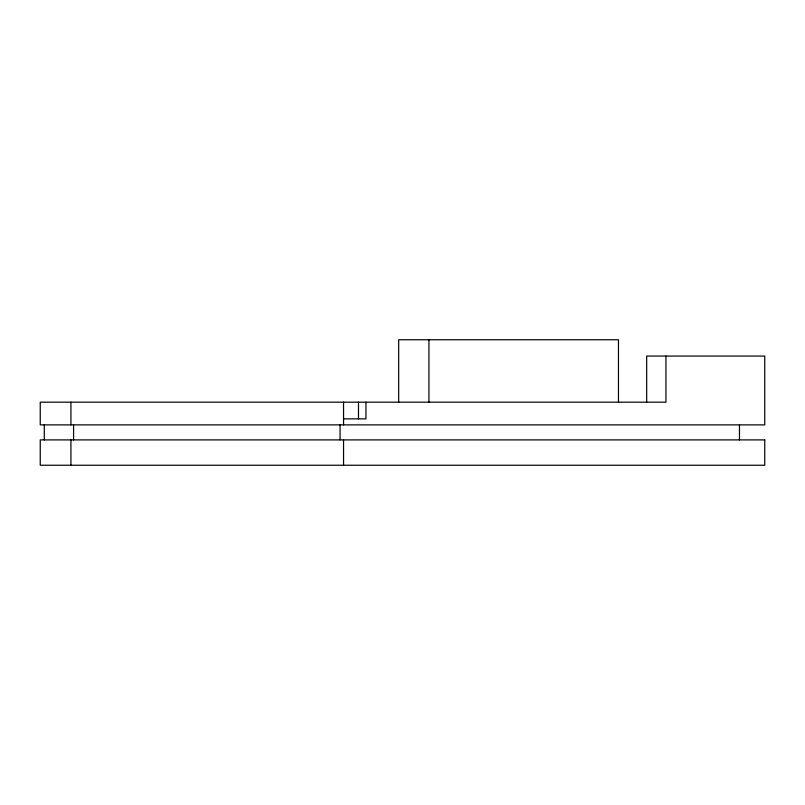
<?xml version="1.0" encoding="UTF-8"?>
<svg xmlns="http://www.w3.org/2000/svg" width="805" height="805" viewBox="0 0 805 805"><rect width="100%" height="100%" fill="white"/><g stroke="black" fill="none" stroke-linecap="round" stroke-linejoin="round"><path stroke-width="1.21" d="M343.765 418.862L365.953 418.862L365.953 402.178M739.473 424.879L739.473 439.902M665.946 356.062L665.946 402.178L40.25 402.178L40.25 424.879L764.75 424.879L764.75 356.062L646.667 356.062L646.667 402.178M618.461 402.178L618.461 339.76L398.676 339.76L398.676 402.349M428.934 339.76L428.934 402.178M358.487 402.178L358.487 418.862M343.544 402.178L343.544 424.879M343.544 439.902L343.544 465.24M340.062 424.879L340.062 439.902M73.577 424.879L73.577 439.902M70.921 402.178L70.921 424.879M70.921 439.902L70.921 465.24M44.295 424.879L44.295 439.902M764.75 439.902L40.25 439.902L40.25 465.24L764.75 465.24L764.75 439.902"/></g></svg>
